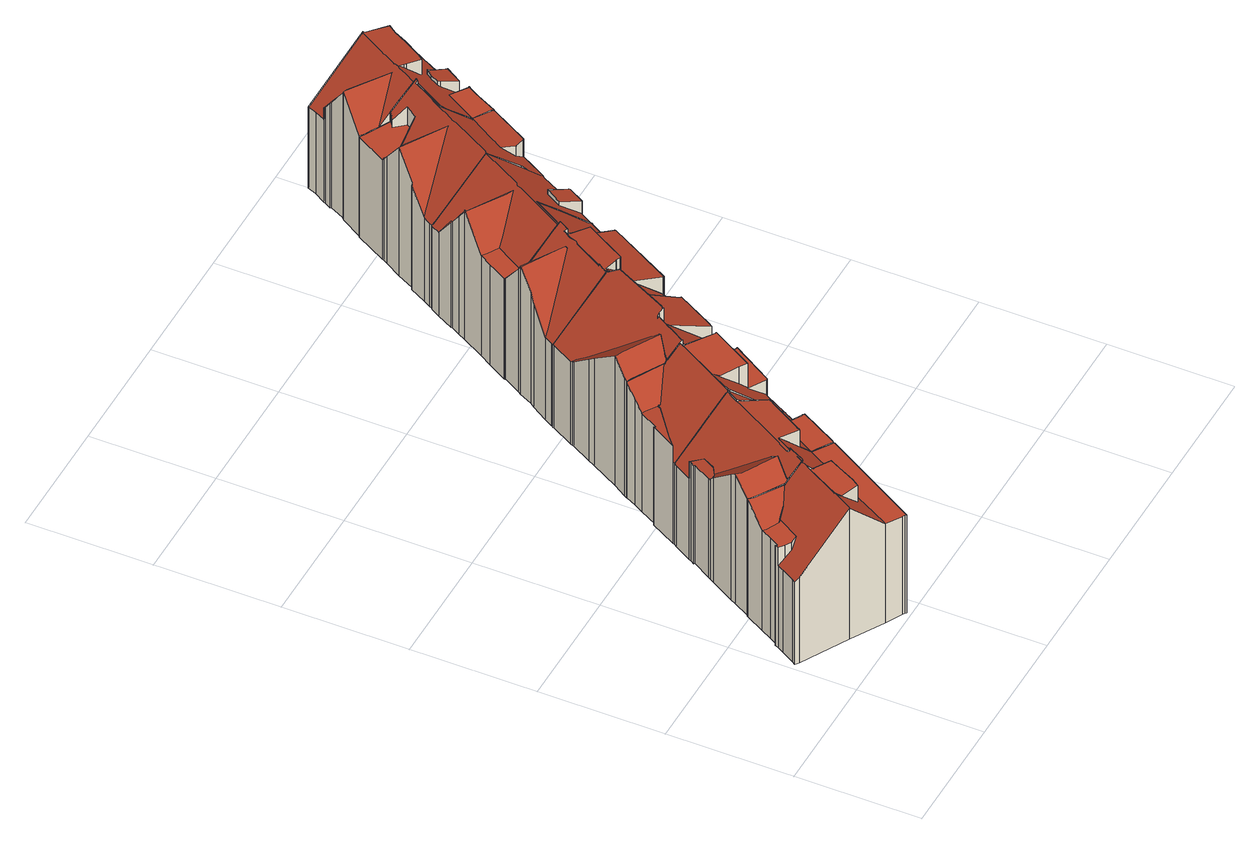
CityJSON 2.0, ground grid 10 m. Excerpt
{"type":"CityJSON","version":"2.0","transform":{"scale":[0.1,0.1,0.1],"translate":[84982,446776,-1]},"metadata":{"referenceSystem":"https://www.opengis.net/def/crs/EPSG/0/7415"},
"CityObjects":{
"building1":{"type":"Building","attributes":{"dak_type":"slanted","data_area":61.89,"data_coverage":0.876,"geconstateerd":false,"gid":18956890,"h_dak_50p":9.97,"h_dak_70p":10.88,"h_dak_max":12.15,"h_dak_min":7.61,"h_maaiveld":-0.208,"kas_warenhuis":false,"lod11_replace":false,"ondergronds_type":"above ground","oorspronkelijkbouwjaar":1922,"pw_actueel":"yes","pw_bron":"ahn3","reconstructie_methode":"tudelft3d-geoflow","reconstruction_skipped":false,"rmse_lod12":1.29,"rmse_lod13":1.42,"rmse_lod22":0.0448,"rn":1,"status":"Pand in gebruik","t_run":102.22,"val3dity_codes_lod12":"[]","val3dity_codes_lod13":"[]","val3dity_codes_lod22":"[]"},"children":["building1-1"]},
"building1-1":{"type":"BuildingPart","parents":["building1"],"geometry":[{"type":"Solid","lod":"2.2","boundaries":[[[[0,1,2,3,4,5,6,7,8,9,10,11,12,13,14,15,16,17,18,19,20,21,22,23,24,25,26,27]],[[28,6,5,29]],[[30,11,10,31]],[[31,10,9,32]],[[33,3,2,34]],[[35,4,3,33]],[[36,15,14,37]],[[37,14,13,38]],[[38,13,12,39]],[[40,0,27,41]],[[42,22,21,43]],[[29,5,4,35]],[[44,17,16,45,46]],[[32,9,8,47]],[[47,8,7,48]],[[49,24,23,50]],[[51,52,53,54]],[[34,2,1,55]],[[56,57,58]],[[48,7,6,28]],[[46,45,59,60]],[[61,62,63]],[[64,65,62,61]],[[52,51,66]],[[67,68,66]],[[69,70,71,72]],[[73,18,17,44]],[[74,19,18,73]],[[75,20,19,74]],[[76,77,78]],[[77,76,79]],[[50,23,22,42]],[[68,67,80,81]],[[72,71,63]],[[45,16,15,36]],[[60,59,57,56]],[[43,21,20,75]],[[39,12,11,30]],[[82,26,25,83]],[[83,25,24,49]],[[41,27,26,82]],[[55,1,0,40]],[[54,53,65,64]],[[81,80,70,69]],[[48,28,29,35,33,84,85,86,87,88,89,31,32,47]],[[90,91,78,77,79,92,49,50,42,43,75]],[[57,59,45,36,37,38,39,30,93,51,54,64,61,82,83,49,92,79,76,94,58]],[[46,60,56,58,94,76,78,91,90,75,74,73,44]],[[55,40,41,82,61,63,71,70,80,67,66,51,93,30,31,89,88,87,86,85,84,33,34]],[[62,65,53,52,66,68,81,69,72,63]]]],"semantics":{"surfaces":[{"type":"GroundSurface"},{"type":"WallSurface","on_footprint_edge":true},{"type":"WallSurface","on_footprint_edge":false},{"type":"RoofSurface"}],"values":[[0,1,1,1,1,1,1,1,1,1,1,1,1,1,1,1,2,1,2,1,2,2,2,2,2,2,1,1,1,2,2,1,2,2,1,2,1,1,1,1,1,1,2,2,3,3,3,3,3,3]]}}]},
"building2":{"type":"Building","attributes":{"dak_type":"slanted","data_area":59.88,"data_coverage":0.848,"geconstateerd":false,"gid":18956885,"h_dak_50p":10.6,"h_dak_70p":11.45,"h_dak_max":12.77,"h_dak_min":7.4,"h_maaiveld":-0.145,"kas_warenhuis":false,"lod11_replace":false,"ondergronds_type":"above ground","oorspronkelijkbouwjaar":1922,"pw_actueel":"yes","pw_bron":"ahn3","reconstructie_methode":"tudelft3d-geoflow","reconstruction_skipped":false,"rmse_lod12":1.57,"rmse_lod13":1.72,"rmse_lod22":0.0767,"rn":1,"status":"Pand in gebruik","t_run":176.5,"val3dity_codes_lod12":"[]","val3dity_codes_lod13":"[]","val3dity_codes_lod22":"[]"},"children":["building2-1"]},
"building2-1":{"type":"BuildingPart","parents":["building2"],"geometry":[{"type":"Solid","lod":"2.2","boundaries":[[[[95,96,97,98,99,100,101,102,103,104,105,106,107,108,109,110,111,112,113,114,115,116,117,118,119,120,121,122,123,124,125,126,127,128,129,130,131]],[[132,106,105,29]],[[133,99,98,134]],[[135,107,106,132]],[[136,118,117,137]],[[42,119,118,136]],[[138,127,126,139]],[[139,126,125,140]],[[141,130,129,142]],[[143,131,130,141]],[[144,111,110,34]],[[34,110,109,145,146]],[[146,145,147,148]],[[134,98,97,149]],[[150,101,100,151]],[[152,114,113,153]],[[153,113,112,154,155]],[[155,154,156,157]],[[145,109,108,33]],[[158,115,114,152]],[[159,121,120,160]],[[161,102,101,150]],[[157,156,162]],[[154,112,111,144]],[[137,117,116,163]],[[164,165,166]],[[167,168,169]],[[165,164,169]],[[170,163,116,115,158]],[[168,167,163,170]],[[171,172,173,174]],[[175,176,177,178]],[[140,125,124,179]],[[180,181,182]],[[183,104,103,184,185]],[[186,187,181,180]],[[185,184,187,186]],[[184,103,102,161]],[[188,189,190]],[[191,192,190]],[[193,194,195,196]],[[174,173,197,198]],[[199,200,192,191]],[[198,197,128,127,138]],[[201,96,95,202]],[[203,201,204,205]],[[196,195,176,175]],[[149,97,96,201,203]],[[202,95,131,143]],[[206,122,121,159]],[[160,120,119,42]],[[179,124,123,207]],[[208,209,210,211]],[[211,210,207,212]],[[209,208,213]],[[172,171,213]],[[205,204,200,199]],[[151,100,99,133]],[[212,207,123,122,206]],[[29,105,104,183]],[[148,147,194,193]],[[33,108,107,135]],[[142,129,128,197]],[[178,177,189,188]],[[155,157,162,214,215,192,200,204,201,202,143,141,142,197,173,172,216,166,165,169,168,170,158,152,153]],[[164,217,160,42,136,137,163,167,169]],[[218,182,181,187,184,161,150,151,133,134,149,203,205,199,191,190,189,177,176,195,194,147,145,33,219,220]],[[190,192,215,214,162,156,154,144,34,146,148,193,196,175,178,188]],[[207,210,209,213,171,174,198,138,139,140,179]],[[208,211,212,206,159,160,217,164,166,216,172,213]],[[29,183,185,186,180,182,218,220,219,33,135,132]]]],"semantics":{"surfaces":[{"type":"GroundSurface"},{"type":"WallSurface","on_footprint_edge":true},{"type":"WallSurface","on_footprint_edge":false},{"type":"RoofSurface"}],"values":[[0,1,1,1,1,1,1,1,1,1,1,1,2,1,1,1,1,2,1,1,1,1,2,1,1,2,2,2,1,2,2,2,1,2,1,2,2,1,2,2,2,2,2,1,1,2,2,1,1,1,1,1,2,2,2,2,2,1,1,1,2,1,1,2,3,3,3,3,3,3,3]]}}]},
"building3":{"type":"Building","attributes":{"dak_type":"slanted","data_area":62.92,"data_coverage":0.889,"geconstateerd":false,"gid":18956891,"h_dak_50p":10.22,"h_dak_70p":11.28,"h_dak_max":14.34,"h_dak_min":7.38,"h_maaiveld":-0.137,"kas_warenhuis":false,"lod11_replace":false,"ondergronds_type":"above ground","oorspronkelijkbouwjaar":1922,"pw_actueel":"yes","pw_bron":"ahn3","reconstructie_methode":"tudelft3d-geoflow","reconstruction_skipped":false,"rmse_lod12":1.7,"rmse_lod13":1.89,"rmse_lod22":0.288,"rn":1,"status":"Pand in gebruik","t_run":116.36,"val3dity_codes_lod12":"[]","val3dity_codes_lod13":"[]","val3dity_codes_lod22":"[]"},"children":["building3-1"]},
"building3-1":{"type":"BuildingPart","parents":["building3"],"geometry":[{"type":"Solid","lod":"2.2","boundaries":[[[[221,222,223,99,224,225,130,226,227,228,229,230,231,232,233,234,235,236,237,238,239,240,241,242,243,244]],[[245,246,247,248]],[[249,243,242,250]],[[250,242,241,251]],[[252,240,239,253]],[[253,239,238,254]],[[255,234,233,256]],[[257,258,259]],[[260,261,262,257]],[[263,264,265,266]],[[267,252,268]],[[256,233,232,269]],[[270,227,226,271,272]],[[133,99,223,273]],[[273,223,222,274]],[[275,276,277]],[[278,224,99,133]],[[269,232,231,279]],[[280,281,276]],[[282,274,222,221,264,263]],[[281,280,274,282]],[[266,265,246]],[[277,276,246,245]],[[283,244,243,249]],[[284,285,286,287]],[[251,241,240,252,267]],[[288,289,261]],[[289,288,275,277]],[[264,221,244,283]],[[141,130,225,290]],[[259,258,290,291]],[[248,247,292]],[[272,271,293,294]],[[271,226,130,141]],[[291,290,225,224,278]],[[295,296,254,297]],[[298,237,236,299]],[[300,301,285,284]],[[302,230,229,303]],[[287,286,304]],[[305,235,234,255]],[[257,262,296,295]],[[294,293,301,300]],[[297,254,238,237,298]],[[303,229,228,306]],[[306,228,227,270]],[[279,231,230,302]],[[299,236,235,305]],[[246,276,281,282,263,266]],[[267,268,292,247,246,265,264,283,249,250,251]],[[291,278,133,273,274,280,276,275,288,261,260,257,259]],[[254,296,262,261,289,277,245,248,292,268,252,253]],[[287,304,255,256,269,279,302,303,307,284]],[[284,307,303,306,270,272,294,300,284,287]],[[299,305,255,304,286,285,301,293,271,141,290,258,257,295,297,298]]]],"semantics":{"surfaces":[{"type":"GroundSurface"},{"type":"WallSurface","on_footprint_edge":false},{"type":"WallSurface","on_footprint_edge":true},{"type":"RoofSurface"}],"values":[[0,1,2,2,2,2,2,1,1,1,1,2,2,2,2,1,2,2,1,2,1,1,1,2,1,2,1,1,2,2,1,1,1,2,2,1,2,1,2,1,2,1,1,2,2,2,2,2,3,3,3,3,3,3,3]]}}]},
"building4":{"type":"Building","attributes":{"dak_type":"slanted","data_area":61.18,"data_coverage":0.865,"geconstateerd":false,"gid":18956886,"h_dak_50p":10.56,"h_dak_70p":11.27,"h_dak_max":12.97,"h_dak_min":7.43,"h_maaiveld":-0.24,"kas_warenhuis":false,"lod11_replace":false,"ondergronds_type":"above ground","oorspronkelijkbouwjaar":1922,"pw_actueel":"yes","pw_bron":"ahn3","reconstructie_methode":"tudelft3d-geoflow","reconstruction_skipped":false,"rmse_lod12":1.41,"rmse_lod13":1.76,"rmse_lod22":0.166,"rn":1,"status":"Pand in gebruik","t_run":166.75,"val3dity_codes_lod12":"[]","val3dity_codes_lod13":"[]","val3dity_codes_lod22":"[]"},"children":["building4-1"]},
"building4-1":{"type":"BuildingPart","parents":["building4"],"geometry":[{"type":"Solid","lod":"2.2","boundaries":[[[[308,309,310,311,312,313,314,315,316,317,318,319,320,321,322,323,324,325,326,327,328,329,330,331,332,333,334,335,336,337,338,339,340,341]],[[342,332,331,343]],[[344,333,332,342]],[[345,341,340,346]],[[347,324,323,269]],[[348,317,316,349]],[[297,319,318,350]],[[350,318,317,348]],[[351,352,353,354]],[[355,325,324,347]],[[356,357,358]],[[359,308,341,345,360]],[[361,362,320,319,297]],[[299,363,362,361]],[[349,316,315,364]],[[365,338,337,366]],[[367,339,338,365]],[[368,334,333,344]],[[369,370,371]],[[372,368,371]],[[255,321,320,362]],[[373,328,327,374]],[[375,313,312,376]],[[376,312,311,377]],[[354,353,378,379,380]],[[346,340,339,367]],[[366,337,336,381]],[[360,345,382,383]],[[384,329,328,373]],[[385,330,329,384]],[[374,327,326,386]],[[386,326,325,355]],[[387,322,321,255]],[[269,323,322,387]],[[388,335,334,368,372]],[[389,390,352,351]],[[390,310,309,391]],[[379,378,392]],[[383,382,357,356]],[[391,309,308,359]],[[343,331,330,385]],[[380,379,370,369]],[[381,336,335,388]],[[393,394,395]],[[396,314,313,375]],[[364,315,314,396]],[[377,311,310,390,389]],[[363,299,397]],[[394,393,397]],[[391,359,360,383,356,358,392,378,353,352,390]],[[366,381,388,372,371,370,379,392,358,357,382,345,346,367,365]],[[398,399,400,401,402,385,384,373,374,386,355,403,404,393,395]],[[377,389,351,354,380,369,371,368,344,342,343,385,402,401,400,399,398,395,394,397,299,361,297,350,348,349,364,396,375,376]],[[397,393,404,403,355,347,269,387,255,362,363]]]],"semantics":{"surfaces":[{"type":"GroundSurface"},{"type":"WallSurface","on_footprint_edge":true},{"type":"WallSurface","on_footprint_edge":false},{"type":"RoofSurface"}],"values":[[0,1,1,1,1,1,1,1,2,1,2,1,1,2,1,1,1,1,2,2,1,1,1,1,2,1,1,2,1,1,1,1,1,1,1,2,1,2,2,1,1,2,1,2,1,1,1,2,2,3,3,3,3,3]]}}]},
"building5":{"type":"Building","attributes":{"dak_type":"slanted","data_area":62.26,"data_coverage":0.883,"geconstateerd":false,"gid":18956898,"h_dak_50p":10.18,"h_dak_70p":11.15,"h_dak_max":12.19,"h_dak_min":7.41,"h_maaiveld":-0.244,"kas_warenhuis":false,"lod11_replace":false,"ondergronds_type":"above ground","oorspronkelijkbouwjaar":1922,"pw_actueel":"yes","pw_bron":"ahn3","reconstructie_methode":"tudelft3d-geoflow","reconstruction_skipped":false,"rmse_lod12":1.47,"rmse_lod13":1.23,"rmse_lod22":0.0682,"rn":1,"status":"Pand in gebruik","t_run":147.68,"val3dity_codes_lod12":"[]","val3dity_codes_lod13":"[]","val3dity_codes_lod22":"[]"},"children":["building5-1"]},
"building5-1":{"type":"BuildingPart","parents":["building5"],"geometry":[{"type":"Solid","lod":"2.2","boundaries":[[[[405,406,334,407,408,333,409,410,411,412,413,414,415,416,417,418,419,420,421,422,423,424,425,426,427,428,429,430,431,432,433,339,434]],[[344,333,408,435]],[[436,434,437]],[[438,415,414,439]],[[440,417,416,441]],[[442,443,444,368]],[[445,413,412,446]],[[446,412,411,447]],[[448,427,426,449]],[[450,421,420,451]],[[441,416,415,438]],[[452,453,454]],[[455,424,423,456]],[[456,423,422,457]],[[457,422,421,450]],[[447,411,410,458]],[[459,406,405,460]],[[443,407,334,444]],[[461,419,418,462]],[[444,334,406,459]],[[463,451,420,419,461]],[[464,409,333,344]],[[465,466,467,468]],[[469,425,424,455]],[[470,431,430,471]],[[449,426,425,469]],[[472,473,474,475]],[[476,427,448]],[[477,478,453,452]],[[479,480,478]],[[481,428,427,476]],[[439,414,413,445]],[[482,483,484,485]],[[486,487,488,489,490]],[[490,489,451,463]],[[489,488,454]],[[485,484,487,486]],[[491,432,431,470]],[[492,491,473,472]],[[493,433,432,491,492]],[[494,339,433,493]],[[475,474,480,479]],[[471,430,429,495]],[[495,429,428,481]],[[462,418,417,440]],[[496,497,498]],[[497,496,499]],[[500,501,483,482]],[[502,503,501,500]],[[458,410,409,464]],[[437,434,339,494]],[[504,505,503,502]],[[506,507,505,504]],[[468,467,508,478,477]],[[509,510,511]],[[510,509,512,513]],[[514,515,507,506]],[[516,517,515,514]],[[513,512,466,465]],[[518,519,508,467]],[[435,408,407,443,442]],[[368,444,520,521]],[[521,520,517,516]],[[522,523,519,518]],[[524,523,522]],[[460,405,434,436]],[[441,438,439,445,497,499,440]],[[494,493,492,472,475,479,478,508,519,523,524,437]],[[491,470,471,495,481,476,448,449,469,455,456,457,450,451,489,454,453,478,480,474,473]],[[458,525,498,497,445,446,447]],[[506,504,502,500,482,485,486,490,463,461,462,440,499,496,498,525,458,464,344,435,442,368,521,516,514]],[[524,522,518,467,466,512,509,511,526,459,460,436,437]],[[459,526,511,510,513,465,468,477,452,454,488,487,484,483,501,503,505,507,515,517,520,444,443,444]]]],"semantics":{"surfaces":[{"type":"GroundSurface"},{"type":"WallSurface","on_footprint_edge":true},{"type":"WallSurface","on_footprint_edge":false},{"type":"RoofSurface"}],"values":[[0,1,1,1,1,2,1,1,1,1,1,2,1,1,1,1,1,1,1,1,1,1,2,1,1,1,2,1,2,2,1,1,2,2,2,2,2,1,2,1,1,2,1,1,1,2,2,2,2,1,1,2,2,2,2,2,2,2,2,2,1,2,2,2,2,1,3,3,3,3,3,3,3]]}}]},
"building6":{"type":"Building","attributes":{"dak_type":"slanted","data_area":62.14,"data_coverage":0.881,"geconstateerd":false,"gid":18956902,"h_dak_50p":10.19,"h_dak_70p":10.98,"h_dak_max":12.14,"h_dak_min":7.39,"h_maaiveld":-0.278,"kas_warenhuis":false,"lod11_replace":false,"ondergronds_type":"above ground","oorspronkelijkbouwjaar":1922,"pw_actueel":"yes","pw_bron":"ahn3","reconstructie_methode":"tudelft3d-geoflow","reconstruction_skipped":false,"rmse_lod12":1.49,"rmse_lod13":1.5,"rmse_lod22":0.0545,"rn":1,"status":"Pand in gebruik","t_run":105.49,"val3dity_codes_lod12":"[]","val3dity_codes_lod13":"[]","val3dity_codes_lod22":"[]"},"children":["building6-1"]},
"building6-1":{"type":"BuildingPart","parents":["building6"],"geometry":[{"type":"Solid","lod":"2.2","boundaries":[[[[527,528,529,530,531,532,533,534,535,536,537,538,539,540,541,542,543,544,545,546,547,548,549,550,551,552,553,554]],[[555,539,538,556]],[[461,550,549,451]],[[451,549,548,457]],[[557,532,531,558]],[[559,540,539,555]],[[560,541,540,559]],[[561,531,530,562]],[[563,535,534,564]],[[565,554,553,566]],[[566,553,552,567]],[[568,551,550,461]],[[569,570,571]],[[572,537,536,573]],[[556,538,537,572]],[[573,536,535,563]],[[574,543,542,570]],[[564,534,533,575]],[[576,577,578,579]],[[580,546,545,581]],[[571,570,542,541,560,582]],[[582,560,577,576]],[[448,547,546,580]],[[583,584,585]],[[584,583,529,528,586]],[[558,531,561]],[[562,530,529,583]],[[587,527,554,565]],[[579,578,588,589]],[[589,588,569,571]],[[567,552,551,568]],[[457,548,547,448]],[[471,544,543,574]],[[581,545,544,471]],[[586,528,527,587]],[[575,533,532,557]],[[582,576,579,589,571]],[[581,471,574,570,569,588,578,577,560,559,555,556,572,590,591,592,593,594,461,451,457,448,580]],[[568,595,596,597,586,587,565,566,567]],[[586,597,596,595,598,585,584]],[[583,585,598,599,600,575,557,558,561,562]],[[592,591,590,572,573,563,564,575,600,599,598,595,568,461,594,593]]]],"semantics":{"surfaces":[{"type":"GroundSurface"},{"type":"WallSurface","on_footprint_edge":true},{"type":"WallSurface","on_footprint_edge":false},{"type":"RoofSurface"}],"values":[[0,1,1,1,1,1,1,1,1,1,1,1,2,1,1,1,1,1,2,1,1,2,1,2,1,1,1,1,2,2,1,1,1,1,1,1,3,3,3,3,3,3]]}}]},
"building7":{"type":"Building","attributes":{"dak_type":"slanted","data_area":62.55,"data_coverage":0.883,"geconstateerd":false,"gid":18956892,"h_dak_50p":10.17,"h_dak_70p":11.06,"h_dak_max":12.55,"h_dak_min":7.44,"h_maaiveld":-0.267,"kas_warenhuis":false,"lod11_replace":false,"ondergronds_type":"above ground","oorspronkelijkbouwjaar":1922,"pw_actueel":"yes","pw_bron":"ahn3","reconstructie_methode":"tudelft3d-geoflow","reconstruction_skipped":false,"rmse_lod12":1.42,"rmse_lod13":1.48,"rmse_lod22":0.0557,"rn":1,"status":"Pand in gebruik","t_run":131.25,"val3dity_codes_lod12":"[]","val3dity_codes_lod13":"[]","val3dity_codes_lod22":"[]"},"children":["building7-1"]},
"building7-1":{"type":"BuildingPart","parents":["building7"],"geometry":[{"type":"Solid","lod":"2.2","boundaries":[[[[601,602,603,604,605,606,607,608,609,539,610,611,612,537,613,535,614,615,616,617,618,619,620,621,622,623,624,625,626,627,628,629,630]],[[631,614,535,563]],[[632,633,634]],[[633,632,601,630,635]],[[636,625,624,637]],[[638,616,615,639]],[[640,619,618,641]],[[641,618,617,642]],[[643,605,604,644]],[[645,606,605,643]],[[646,612,611,647]],[[648,603,602,649]],[[650,621,620,651]],[[642,617,616,638]],[[644,604,603,648]],[[652,622,621,650]],[[653,623,622,652]],[[651,620,619,640]],[[637,624,623,653]],[[654,655,656]],[[635,630,629,657]],[[657,629,628,658]],[[655,654,659,660]],[[563,535,613,661]],[[662,663,664]],[[639,615,614,631]],[[661,613,537,572]],[[572,537,612,646]],[[647,611,610,665]],[[666,626,625,636]],[[667,668,669,670]],[[671,672,673,674]],[[672,627,626,666]],[[665,610,539,555]],[[555,539,609,675]],[[676,608,607,677]],[[675,609,608,676]],[[678,677,607,606,645]],[[660,659,677,678]],[[674,673,668,667]],[[658,628,627,672,671]],[[670,669,663,662]],[[649,602,601,632]],[[652,650,651,640,679,680,681,682,683,684,685]],[[680,679,640,641,642,638,639,686]],[[687,688,689,690,691,634,633,635,657,658,671,674,667,670,662,664,682,681,680,686,639,631,563,661,572,692]],[[675,676,677,659,654,656,693,648,649,632,634,691,690,689,688,687,692,572,646,647,665,555]],[[660,678,645,643,644,648,693,656,655]],[[682,664,663,669,668,673,672,666,636,637,653,652,685,684,683]]]],"semantics":{"surfaces":[{"type":"GroundSurface"},{"type":"WallSurface","on_footprint_edge":true},{"type":"WallSurface","on_footprint_edge":false},{"type":"RoofSurface"}],"values":[[0,1,2,1,1,1,1,1,1,1,1,1,1,1,1,1,1,1,1,2,1,1,2,1,2,1,1,1,1,1,2,2,1,1,1,1,1,1,2,2,1,2,1,3,3,3,3,3,3]]}}]},
"building8":{"type":"Building","attributes":{"dak_type":"slanted","data_area":63.56,"data_coverage":0.874,"geconstateerd":false,"gid":18958507,"h_dak_50p":10.25,"h_dak_70p":11.18,"h_dak_max":12.43,"h_dak_min":7.38,"h_maaiveld":-0.245,"kas_warenhuis":false,"lod11_replace":false,"ondergronds_type":"above ground","oorspronkelijkbouwjaar":1922,"pw_actueel":"yes","pw_bron":"ahn3","reconstructie_methode":"tudelft3d-geoflow","reconstruction_skipped":false,"rmse_lod12":1.58,"rmse_lod13":2.07,"rmse_lod22":0.164,"rn":1,"status":"Pand in gebruik","t_run":126.05,"val3dity_codes_lod12":"[]","val3dity_codes_lod13":"[]","val3dity_codes_lod22":"[]"},"children":["building8-1"]},
"building8-1":{"type":"BuildingPart","parents":["building8"],"geometry":[{"type":"Solid","lod":"2.2","boundaries":[[[[694,695,696,697,698,699,700,701,702,703,704,705,706,707,708,709,710,711,712,713,714,715,716,717,718,719,720,721,722,723,724,725,726,727,728,729,730,731,732,733]],[[734,700,699,735]],[[736,708,707,737]],[[738,703,702,739]],[[739,702,701,740]],[[741,714,713,742]],[[743,715,714,741]],[[735,699,698,643]],[[744,728,727,745]],[[746,719,718,747]],[[748,711,710,749]],[[750,712,711,748]],[[747,718,717,751]],[[752,753,754,755]],[[756,694,733,757]],[[758,730,729,759]],[[760,757,761]],[[762,763,764,765]],[[759,729,728,744]],[[766,726,725,767]],[[768,769,770]],[[771,772,773,774]],[[643,698,697,775]],[[776,695,694,756,777]],[[775,697,696,778]],[[761,757,733,732,779,780]],[[780,779,753,752]],[[781,731,730,758]],[[782,783,784,785]],[[785,784,724,723,786]],[[778,696,695,776]],[[787,721,720,788]],[[789,790,791]],[[792,722,721,787]],[[786,723,722,792]],[[793,704,703,738]],[[779,732,731,781]],[[794,709,708,736]],[[749,710,709,794]],[[795,796,783,782]],[[745,727,726,766]],[[737,707,706,797]],[[788,720,719,746]],[[797,706,705,657]],[[657,705,704,793]],[[742,713,712,750]],[[798,799,800,801]],[[751,717,716,802]],[[803,804,802,805]],[[805,802,716,715,743]],[[806,807,808,809]],[[809,808,796,795]],[[755,754,772,771]],[[765,764,760,761]],[[810,811,812]],[[777,756,811,810]],[[813,814,769,768]],[[804,803,815]],[[767,725,724,784]],[[740,701,700,734]],[[790,789,814,813]],[[799,798,791]],[[801,800,807,806]],[[774,773,763,762]],[[780,752,755,771,774,762,765,761]],[[777,810,812,816,817,818,735,643,775,778,776]],[[790,819,820,657,793,738,739,740,734,735,818,817,816,812,811,756,757,760,764,763,773,772,754,753,779,781,758,759,744,745,766,767,784,783,796,808,807,800,799,791]],[[748,821,822,815,803,805,743,741,742,750]],[[737,823,824,825,822,821,748,749,794,736]],[[822,825,824,823,737,797,657,820,819,790,813,768,770,826,827,788,746,747,751,802,804,815]],[[769,814,789,791,798,801,806,809,795,782,785,786,792,787,788,827,826,770]]]],"semantics":{"surfaces":[{"type":"GroundSurface"},{"type":"WallSurface","on_footprint_edge":true},{"type":"WallSurface","on_footprint_edge":false},{"type":"RoofSurface"}],"values":[[0,1,1,1,1,1,1,1,1,1,1,1,1,2,1,1,2,2,1,1,2,2,1,1,1,1,2,1,2,1,1,1,2,1,1,1,1,1,1,2,1,1,1,1,1,1,2,1,2,1,2,2,2,2,2,2,2,2,1,1,2,2,2,2,3,3,3,3,3,3,3]]}}]}
},
"vertices":[
[80,86,8],[90,104,8],[91,105,8],[115,91,8],[130,82,8],[131,82,8],[131,81,8],[87,3,8],[86,4,8],[84,5,8],[71,12,8],[45,27,8],[7,48,8],[4,50,8],[6,53,8],[12,63,8],[15,68,8],[16,71,8],[17,70,8],[21,77,8],[26,86,8],[34,101,8],[35,102,8],[39,99,8],[62,86,8],[66,84,8],[75,79,8],[76,79,8],[131,81,102],[131,82,102],[45,27,132],[71,12,102],[84,5,101],[115,91,103],[91,105,130],[130,82,102],[12,63,86],[6,53,86],[4,50,86],[7,48,89],[80,86,130],[76,79,130],[35,102,119],[34,101,119],[16,71,103],[15,68,86],[15,68,103],[86,4,101],[87,3,101],[62,86,117],[39,99,119],[55,44,132],[55,44,125],[59,51,125],[59,51,132],[90,104,130],[24,62,103],[24,62,96],[31,62,103],[19,65,91],[19,65,103],[73,75,131],[73,75,125],[78,72,125],[71,72,131],[71,72,125],[61,41,125],[76,36,109],[76,36,125],[87,56,125],[87,56,110],[91,64,110],[91,64,125],[17,70,103],[21,77,103],[26,86,103],[42,80,103],[42,80,105],[39,79,103],[49,81,109],[80,42,109],[80,42,125],[75,79,131],[66,84,122],[114,90,103],[98,60,102],[92,51,102],[86,39,102],[83,33,102],[72,13,102],[27,85,103],[28,84,103],[61,86,116],[46,28,132],[41,78,103],
[117,159,9],[118,158,9],[120,157,9],[146,142,9],[161,134,9],[160,133,9],[158,129,9],[149,114,9],[149,113,9],[132,83,9],[131,82,9],[130,83,9],[119,89,9],[115,91,9],[106,96,9],[91,105,9],[84,93,9],[83,92,9],[82,90,9],[77,80,9],[76,79,9],[65,85,9],[63,86,9],[40,99,9],[35,102,9],[42,115,9],[44,119,9],[55,138,9],[57,142,9],[58,144,9],[67,159,9],[66,159,9],[68,162,9],[69,164,9],[77,178,9],[78,180,9],[104,166,9],[130,83,102],[161,134,85],[146,142,101],[119,89,103],[40,99,118],[63,86,118],[68,162,102],[66,159,102],[67,159,102],[78,180,86],[77,178,86],[104,166,115],[84,93,129],[106,96,112],[106,96,129],[107,97,112],[107,97,129],[120,157,130],[158,129,85],[160,133,85],[77,80,132],[82,90,132],[83,92,129],[83,92,132],[82,92,129],[82,92,131],[76,79,132],[44,119,128],[42,115,132],[149,114,85],[81,94,130],[65,85,118],[73,97,131],[73,97,121],[79,105,122],[66,86,119],[66,86,120],[66,87,120],[65,85,120],[70,146,103],[70,146,96],[76,156,96],[76,156,102],[124,127,129],[124,127,112],[125,129,112],[125,129,129],[58,144,103],[147,114,102],[147,114,87],[133,122,102],[132,83,102],[149,113,85],[149,113,102],[148,114,102],[148,114,86],[115,144,130],[115,144,128],[114,146,130],[112,148,132],[112,148,130],[107,98,129],[107,98,112],[121,122,112],[121,122,129],[69,164,86],[69,164,102],[116,155,132],[116,155,130],[118,158,130],[117,159,129],[118,158,132],[117,156,130],[117,156,132],[55,138,108],[57,142,103],[60,141,104],[60,141,103],[60,140,103],[60,140,104],[57,142,104],[62,141,103],[91,110,130],[110,144,130],[73,134,103],[46,112,131],[131,119,102],[115,92,103],[127,111,102],
[190,186,9],[171,153,9],[161,135,9],[159,135,9],[119,157,9],[79,182,9],[90,202,9],[91,201,9],[99,216,9],[103,223,9],[107,231,9],[108,232,9],[109,232,9],[137,217,9],[137,216,9],[139,216,9],[139,215,9],[148,210,9],[150,209,9],[150,210,9],[164,235,9],[167,234,9],[205,213,9],[203,209,9],[175,195,125],[175,195,102],[174,195,102],[174,195,125],[205,213,84],[167,234,126],[164,235,129],[150,210,126],[150,209,126],[148,210,126],[137,217,118],[109,232,118],[129,176,131],[119,158,131],[119,158,132],[135,173,126],[135,173,125],[129,176,125],[190,186,102],[190,186,85],[189,186,85],[189,186,102],[150,210,130],[153,208,126],[108,232,118],[90,202,102],[79,182,86],[79,182,101],[161,135,85],[171,153,85],[156,161,102],[156,161,101],[156,161,125],[159,135,87],[107,231,117],[170,153,87],[170,153,101],[171,153,101],[203,209,85],[111,209,102],[111,209,101],[112,209,101],[112,209,102],[150,165,109],[150,165,125],[119,157,131],[119,157,132],[154,208,126],[87,189,90],[87,189,101],[145,204,131],[145,204,126],[148,210,131],[139,215,121],[139,216,121],[110,207,102],[110,207,100],[103,223,109],[99,216,102],[113,208,102],[137,216,119],[91,201,102],[102,215,102],
[207,216,8],[205,213,8],[169,233,8],[166,235,8],[164,235,8],[164,234,8],[158,224,8],[157,222,8],[156,220,8],[150,210,8],[150,209,8],[148,210,8],[139,216,8],[137,217,8],[112,231,8],[108,232,8],[109,234,8],[116,245,8],[128,267,8],[131,273,8],[140,289,8],[140,290,8],[141,292,8],[151,310,8],[151,311,8],[152,311,8],[192,289,8],[193,288,8],[197,286,8],[211,278,8],[232,266,8],[234,265,8],[234,264,8],[224,246,8],[151,311,86],[151,310,86],[152,311,86],[224,246,85],[234,264,84],[109,234,120],[150,210,133],[156,220,133],[150,209,133],[169,234,138],[169,234,122],[170,235,122],[170,235,138],[116,245,131],[202,260,113],[202,260,110],[196,263,116],[207,216,99],[224,246,98],[139,216,120],[139,216,118],[139,216,119],[157,222,133],[232,266,87],[211,278,110],[234,265,84],[192,289,131],[192,287,132],[192,287,131],[192,288,131],[192,289,132],[140,289,88],[131,273,104],[164,234,133],[164,235,133],[166,235,135],[193,279,122],[193,279,126],[193,279,137],[197,286,126],[222,246,86],[222,246,99],[140,290,88],[141,292,86],[128,267,110],[112,231,118],[193,288,131],[169,233,138],[169,233,122],[205,213,99],[195,264,117],[150,226,131],[150,226,125],[154,229,127],[158,224,133],[142,219,122],[153,233,124],[153,234,124],[146,267,102],[143,281,93],[142,288,89],[118,244,131],[122,242,131],
[207,280,8],[195,287,8],[191,289,8],[189,290,8],[152,312,8],[156,319,8],[164,332,8],[167,336,8],[172,346,8],[174,349,8],[182,363,8],[186,361,8],[196,355,8],[218,343,8],[221,341,8],[223,340,8],[228,348,8],[238,366,8],[239,366,8],[239,365,8],[245,362,8],[246,362,8],[254,357,8],[257,356,8],[277,344,8],[279,343,8],[277,340,8],[264,317,8],[235,265,8],[209,279,8],[189,290,128],[209,279,113],[209,279,112],[182,363,103],[174,349,124],[196,355,103],[186,361,103],[191,289,131],[191,289,128],[192,289,128],[172,346,130],[167,336,114],[164,332,107],[254,357,112],[246,362,120],[228,348,129],[223,340,129],[223,329,127],[223,329,123],[220,331,128],[239,365,128],[239,366,128],[238,366,129],[156,319,86],[195,287,128],[207,280,114],[221,341,131],[218,343,128],[223,340,133],[152,312,86],[214,289,126],[214,289,113],[215,289,113],[215,289,126],[245,362,121],[277,340,84],[279,343,84],[263,317,101],[263,317,85],[242,328,107],[242,328,110],[254,357,111],[234,322,126],[234,322,112],[239,330,112],[239,330,111],[257,356,108],[212,325,131],[212,325,128],[213,328,128],[213,328,131],[217,334,131],[217,334,128],[218,332,128],[218,332,129],[218,332,133],[264,317,84],[264,317,100],[235,265,101],[234,265,101],[277,344,85],[207,328,125],[207,328,127],[207,327,126],[205,336,120],[211,322,131],[211,322,128],[209,320,131],[209,320,128],[196,297,131],[196,297,128],[197,297,131],[197,297,128],[215,289,112],[209,290,118],[209,290,127],[198,292,128],[210,290,117],[210,290,127],[194,293,131],[194,293,128],[194,292,131],[194,292,128],[214,288,113],[214,288,112],[193,291,128],[193,291,131],[212,284,113],[212,284,112],[210,280,112],[163,320,91],[196,288,128],
[191,379,7],[197,389,7],[207,407,7],[210,413,7],[214,420,7],[214,421,7],[221,434,7],[225,441,7],[226,442,7],[226,441,7],[266,419,7],[307,396,7],[308,395,7],[307,394,7],[292,366,7],[284,353,7],[279,344,7],[279,343,7],[278,344,7],[261,353,7],[254,357,7],[238,366,7],[223,340,7],[221,341,7],[195,356,7],[183,363,7],[182,363,7],[182,364,7],[308,395,84],[307,396,85],[214,421,108],[214,420,108],[307,394,84],[292,366,84],[214,420,107],[210,413,119],[226,442,86],[225,441,86],[182,364,102],[182,363,102],[183,363,102],[195,356,102],[284,353,85],[284,353,84],[284,353,97],[266,419,131],[226,441,87],[279,344,84],[221,434,86],[291,367,97],[291,367,85],[274,375,103],[274,375,107],[261,353,104],[278,344,85],[292,366,96],[207,407,129],[207,407,130],[207,406,129],[197,389,102],[191,379,102],[266,362,104],[266,362,107],[265,418,131],[247,386,131],[245,384,131],[244,381,131],[237,369,131],[210,381,102],[201,386,102],[200,387,102],[242,386,128],[228,419,99],[221,433,87],
[310,494,7],[297,470,7],[321,457,7],[336,449,7],[337,448,7],[337,447,7],[320,416,7],[319,415,7],[316,409,7],[306,396,7],[297,401,7],[292,404,7],[228,440,7],[227,444,7],[230,450,7],[237,463,7],[238,463,7],[239,463,7],[246,477,7],[254,491,7],[256,494,7],[256,495,7],[270,520,7],[272,519,7],[279,515,7],[284,512,7],[293,507,7],[300,503,7],[310,497,7],[312,496,7],[227,444,86],[310,494,129],[310,494,133],[309,495,131],[312,496,133],[279,515,103],[272,519,102],[237,463,106],[230,450,86],[246,477,129],[239,463,107],[238,463,106],[337,448,101],[336,449,102],[337,447,101],[292,404,103],[297,401,96],[321,457,103],[297,470,129],[256,494,104],[254,491,108],[256,495,102],[270,520,102],[310,417,92],[310,417,102],[303,426,103],[310,497,131],[300,503,120],[318,416,86],[318,416,101],[228,440,89],[290,486,119],[290,486,103],[271,489,103],[306,396,86],[284,512,103],[288,503,110],[288,503,103],[295,495,103],[295,495,120],[293,507,112],[293,507,103],[292,506,103],[292,506,112],[316,409,84],[319,415,84],[320,416,84],[320,416,101],[251,475,129],[283,457,127],[273,480,108],[270,486,103],[269,487,103],[265,489,103],[259,493,103],[233,451,88],[285,452,131],[286,455,131],[288,458,131],[295,471,131],[303,484,131],[267,420,131],[321,456,103],
[353,475,8],[351,472,8],[347,465,8],[338,448,8],[337,448,8],[322,456,8],[319,458,8],[302,468,8],[297,470,8],[312,496,8],[312,497,8],[310,497,8],[310,498,8],[284,512,8],[273,518,8],[272,519,8],[270,520,8],[280,537,8],[282,539,8],[288,551,8],[287,551,8],[290,556,8],[291,558,8],[296,567,8],[299,574,8],[301,573,8],[340,552,8],[341,552,8],[342,551,8],[346,549,8],[361,541,8],[368,538,8],[372,536,8],[381,531,8],[383,529,8],[379,522,8],[379,521,8],[371,506,8],[366,498,8],[358,485,8],[319,458,105],[322,456,101],[273,518,103],[284,512,102],[312,496,130],[297,470,130],[302,468,124],[287,551,108],[288,551,108],[290,556,100],[383,529,84],[381,531,87],[301,573,87],[299,574,85],[280,537,130],[270,520,103],[282,539,126],[296,567,85],[365,499,97],[365,499,86],[354,504,97],[354,504,103],[353,475,84],[358,485,84],[379,521,84],[379,522,84],[358,485,85],[358,485,97],[342,494,106],[342,494,103],[344,493,100],[344,493,105],[372,536,98],[368,538,102],[321,517,131],[321,517,130],[321,518,131],[350,506,106],[350,506,102],[346,501,102],[346,501,106],[338,448,101],[351,472,100],[353,475,100],[347,465,100],[366,498,84],[366,498,97],[371,506,84],[356,534,125],[356,534,110],[361,541,110],[361,541,125],[346,549,129],[341,552,131],[340,552,131],[320,514,130],[320,514,131],[321,514,130],[342,551,130],[312,497,130],[272,519,103],[351,524,125],[351,524,110],[310,498,130],[325,512,129],[325,512,126],[326,511,125],[326,511,129],[291,558,86],[298,548,103],[298,548,97],[291,558,97],[339,505,125],[339,505,110],[343,510,110],[343,510,125],[352,475,100],[352,475,85],[339,484,100],[320,515,131],[320,515,130],[308,535,111],[325,461,101],[324,459,101],[323,457,101],[318,512,131],[315,506,131],[283,536,130],[316,517,127],[289,513,105],[290,513,106],[315,517,126],[332,538,131],[336,545,131]
]}
